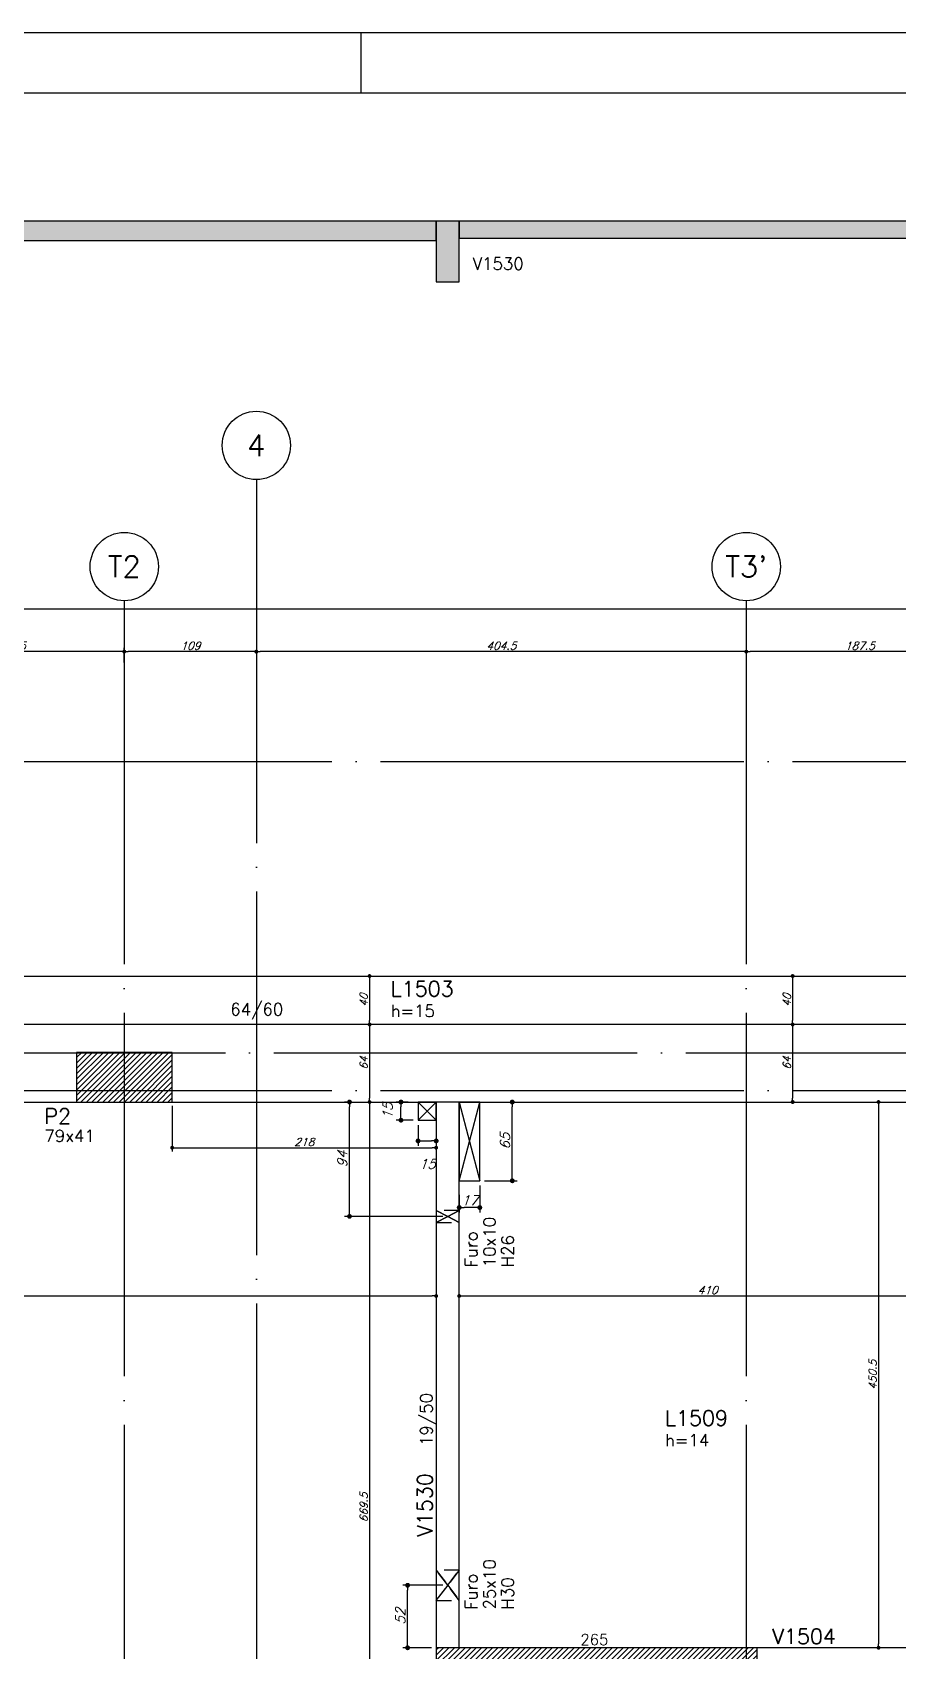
# Model space of a CAD drawing. Header units: millimetres. Extents: x -2368 to 4502, y -1988 to 2217.
# Drawn here: x -394 to 320, y 881 to 2217 of the extents above; entities that cross this region are included whole.
import ezdxf
from ezdxf.enums import TextEntityAlignment as Align

# ---------------------------------------------------------------- set-up
doc = ezdxf.new("R2010")
doc.units = ezdxf.units.MM
doc.header["$LTSCALE"] = 50
doc.linetypes.add('EIXO', pattern=[6.8, 6, -0.4, 0, -0.4])
doc.linetypes.add('HIDDEN', pattern=[0.375, 0.25, -0.125])
for name, color, linetype in [('F-CORTE', 4, 'Continuous'), ('F-COTAS', 106, 'Continuous'), ('F-COTAS-FUROS', 50, 'Continuous'), ('F-COTAS-FUROS VIGA', 50, 'Continuous'), ('F-EIXO', 12, 'EIXO'), ('F-FURO-PAREDE', 2, 'HIDDEN'), ('F-FURO-PAREDE-TEXTOS', 2, 'Continuous'), ('F-LAJES', 3, 'Continuous'), ('F-LAJES-DIM', 2, 'Continuous'), ('F-LAJES-NOME', 4, 'Continuous'), ('F-MARGEM', 1, 'Continuous'), ('F-PILARES-DIM', 172, 'Continuous'), ('F-PILARES-HACH', 174, 'Continuous'), ('F-PILARES-NOME', 170, 'Continuous'), ('F-PILARES-S', 170, 'Continuous'), ('F-SOLIDO-CORTE', 71, 'Continuous'), ('F-TEXTO', 6, 'Continuous'), ('F-TEXTO-YELLOW', 2, 'Continuous'), ('F-VIGAS', 3, 'Continuous'), ('F-VIGAS-DIM', 2, 'Continuous'), ('F-VIGAS-NOME', 4, 'Continuous'), ('F-VÃO', 1, 'Continuous')]:
    doc.layers.add(name, color=color, linetype=linetype)
doc.styles.add('CP-TEXT-INCL', font='romans.shx', dxfattribs={"oblique": 20})
doc.styles.add('MCP', font='romans.shx')
doc.styles.add('ROMANS', font='romans.shx')
doc.dimstyles.new('CP-COTAS-50', dxfattribs={"dimscale": 0.64, "dimtxt": 10, "dimasz": 5, "dimexe": 5, "dimexo": 5, "dimgap": 2.5, "dimtad": 1, "dimdec": 1, "dimdsep": 46, "dimtxsty": 'CP-TEXT-INCL', "dimblk1": 'DOT', "dimblk2": 'DOT', "dimsah": 1, "dimcen": 9, "dimclrd": 256, "dimclre": 256, "dimclrt": 256, "dimadec": 0, "dimazin": 0, "dimtfac": 1, "dimtdec": 1, "dimtmove": 2, "dimatfit": 3, "dimldrblk": 'DOT', "dimfxl": 0, "dimtolj": 1, "dimarcsym": 0})
doc.dimstyles.new('CP-COTAS-50-FUROS', dxfattribs={"dimscale": 0.8, "dimtxt": 10, "dimasz": 5, "dimexe": 5, "dimexo": 5, "dimgap": 2.5, "dimtad": 1, "dimdec": 0, "dimdsep": 46, "dimtxsty": 'CP-TEXT-INCL', "dimblk1": 'DOT', "dimblk2": 'DOT', "dimsah": 1, "dimcen": 9, "dimclrd": 256, "dimclre": 256, "dimclrt": 256, "dimadec": 0, "dimazin": 0, "dimtfac": 1, "dimtdec": 0, "dimtmove": 2, "dimatfit": 3, "dimldrblk": 'DOT', "dimfxl": 0, "dimtolj": 1, "dimarcsym": 0})

# ---------------------------------------------------------------- blocks, each defined once
blk = doc.blocks.new('*U13')
at = {"layer": 'F-EIXO'}
blk.add_line((0, 0), (4857.5, 0), dxfattribs=at)
at = {"layer": 'F-TEXTO', "style": 'ROMANS'}
blk.add_attdef('EIXO', text='', height=17.5, dxfattribs=at).set_placement((-28.2, 0), align=Align.MIDDLE_CENTER)
blk = doc.blocks.new('*U14')
at = {"layer": 'F-EIXO'}
blk.add_line((0, 0), (4945.5, 0), dxfattribs=at)
at = {"layer": 'F-TEXTO', "style": 'ROMANS'}
blk.add_attdef('EIXO', text='', height=17.5, dxfattribs=at).set_placement((-28.2, 0), align=Align.MIDDLE_CENTER)
blk = doc.blocks.new('*U172')
at = {"layer": 'F-EIXO'}
blk.add_line((0, 0), (0, -2778.8), dxfattribs=at)
at = {"layer": 'F-EIXO', "color": 2, "linetype": 'Continuous'}
blk.add_circle((0, 28.2), 28.2, dxfattribs=at)
at = {"layer": 'F-TEXTO', "style": 'ROMANS'}
blk.add_attdef('EIXO', text='', height=17.5, rotation=360, dxfattribs=at).set_placement((0, 28.2), align=Align.MIDDLE_CENTER)
blk = doc.blocks.new('*U173')
at = {"layer": 'F-EIXO'}
blk.add_line((0, 0), (0, -2878.8), dxfattribs=at)
at = {"layer": 'F-EIXO', "color": 2, "linetype": 'Continuous'}
blk.add_circle((0, 28.2), 28.2, dxfattribs=at)
at = {"layer": 'F-TEXTO', "style": 'ROMANS'}
blk.add_attdef('EIXO', text='', height=17.5, rotation=360, dxfattribs=at).set_placement((0, 28.2), align=Align.MIDDLE_CENTER)
blk = doc.blocks.new('_DOT')
at = {"color": 0, "linetype": 'ByBlock'}
blk.add_line((-0.5, 0), (-1, 0), dxfattribs=at)
at = {"color": 0, "linetype": 'ByBlock', "const_width": 0.5}
blk.add_lwpolyline([(-0.25, 0, 1), (0.25, 0, 1)], format="xyb", close=True, dxfattribs=at)
blk = doc.blocks.new('*D112')
at = {"layer": 'DEFPOINTS', "color": 0, "transparency": 16777216}
for p in [(-869.5, 1173.9), (-61, 1173.9), (-61, 1173.9)]:
    blk.add_point(p, dxfattribs=at)
at = {"layer": 'F-COTAS', "lineweight": -2, "transparency": 16777216}
blk.add_line((-866.3, 1173.9), (-64.2, 1173.9), dxfattribs=at)
at = {"layer": 'F-COTAS', "lineweight": -2, "transparency": 16777216, "xscale": 3.2, "yscale": 3.2, "zscale": 3.2, "rotation": 180}
blk.add_blockref('_DOT', (-869.5, 1173.9), dxfattribs=at)
at = {"layer": 'F-COTAS', "lineweight": -2, "transparency": 16777216, "xscale": 3.2, "yscale": 3.2, "zscale": 3.2}
blk.add_blockref('_DOT', (-61, 1173.9), dxfattribs=at)
at = {"layer": 'F-COTAS', "transparency": 16777216, "insert": (-465.2, 1178.7), "char_height": 6.4, "attachment_point": 5, "style": 'CP-TEXT-INCL'}
blk.add_mtext('\\A1;808.5', dxfattribs=at)
blk = doc.blocks.new('*D113')
at = {"layer": 'DEFPOINTS', "color": 0, "transparency": 16777216}
for p in [(-42, 1173.9), (368, 1173.9), (368, 1173.9)]:
    blk.add_point(p, dxfattribs=at)
at = {"layer": 'F-COTAS', "lineweight": -2, "transparency": 16777216}
blk.add_line((-38.8, 1173.9), (364.8, 1173.9), dxfattribs=at)
at = {"layer": 'F-COTAS', "lineweight": -2, "transparency": 16777216, "xscale": 3.2, "yscale": 3.2, "zscale": 3.2, "rotation": 180}
blk.add_blockref('_DOT', (-42, 1173.9), dxfattribs=at)
at = {"layer": 'F-COTAS', "lineweight": -2, "transparency": 16777216, "xscale": 3.2, "yscale": 3.2, "zscale": 3.2}
blk.add_blockref('_DOT', (368, 1173.9), dxfattribs=at)
at = {"layer": 'F-COTAS', "transparency": 16777216, "insert": (163, 1178.7), "char_height": 6.4, "attachment_point": 5, "style": 'CP-TEXT-INCL'}
blk.add_mtext('\\A1;410', dxfattribs=at)
blk = doc.blocks.new('*D34')
at = {"layer": 'DEFPOINTS', "color": 0, "transparency": 16777216}
for p in [(-116, 1438), (-116, 1398), (-116, 1398)]:
    blk.add_point(p, dxfattribs=at)
at = {"layer": 'F-COTAS', "lineweight": -2, "transparency": 16777216}
blk.add_line((-116, 1434.8), (-116, 1401.2), dxfattribs=at)
at = {"layer": 'F-COTAS', "lineweight": -2, "transparency": 16777216, "xscale": 3.2, "yscale": 3.2, "zscale": 3.2}
for p, rotation in [((-116, 1438), 90), ((-116, 1398), 270)]:
    blk.add_blockref('_DOT', p, dxfattribs=dict(at, rotation=rotation))
at = {"layer": 'F-COTAS', "transparency": 16777216, "insert": (-120.8, 1418), "char_height": 6.4, "attachment_point": 5, "rotation": 90, "style": 'CP-TEXT-INCL'}
blk.add_mtext('\\A1;40', dxfattribs=at)
blk = doc.blocks.new('*D35')
at = {"layer": 'DEFPOINTS', "color": 0, "transparency": 16777216}
for p in [(-116, 1398), (-116, 1334), (-116, 1334)]:
    blk.add_point(p, dxfattribs=at)
at = {"layer": 'F-COTAS', "lineweight": -2, "transparency": 16777216}
blk.add_line((-116, 1394.8), (-116, 1337.2), dxfattribs=at)
at = {"layer": 'F-COTAS', "lineweight": -2, "transparency": 16777216, "xscale": 3.2, "yscale": 3.2, "zscale": 3.2}
for p, rotation in [((-116, 1398), 90), ((-116, 1334), 270)]:
    blk.add_blockref('_DOT', p, dxfattribs=dict(at, rotation=rotation))
at = {"layer": 'F-COTAS', "transparency": 16777216, "insert": (-120.8, 1366), "char_height": 6.4, "attachment_point": 5, "rotation": 90, "style": 'CP-TEXT-INCL'}
blk.add_mtext('\\A1;64', dxfattribs=at)
blk = doc.blocks.new('*D36')
at = {"layer": 'DEFPOINTS', "color": 0, "transparency": 16777216}
for p in [(-116, 1334), (-116, 664.5), (-116, 664.5)]:
    blk.add_point(p, dxfattribs=at)
at = {"layer": 'F-COTAS', "lineweight": -2, "transparency": 16777216}
blk.add_line((-116, 1330.8), (-116, 667.7), dxfattribs=at)
at = {"layer": 'F-COTAS', "lineweight": -2, "transparency": 16777216, "xscale": 3.2, "yscale": 3.2, "zscale": 3.2}
for p, rotation in [((-116, 1334), 90), ((-116, 664.5), 270)]:
    blk.add_blockref('_DOT', p, dxfattribs=dict(at, rotation=rotation))
at = {"layer": 'F-COTAS', "transparency": 16777216, "insert": (-120.8, 999.2), "char_height": 6.4, "attachment_point": 5, "rotation": 90, "style": 'CP-TEXT-INCL'}
blk.add_mtext('\\A1;669.5', dxfattribs=at)
blk = doc.blocks.new('*D41')
at = {"layer": 'DEFPOINTS', "color": 0, "transparency": 16777216}
for p in [(233.3, 1438), (233.3, 1398), (233.3, 1398)]:
    blk.add_point(p, dxfattribs=at)
at = {"layer": 'F-COTAS', "lineweight": -2, "transparency": 16777216}
blk.add_line((233.3, 1434.8), (233.3, 1401.2), dxfattribs=at)
at = {"layer": 'F-COTAS', "lineweight": -2, "transparency": 16777216, "xscale": 3.2, "yscale": 3.2, "zscale": 3.2}
for p, rotation in [((233.3, 1438), 90), ((233.3, 1398), 270)]:
    blk.add_blockref('_DOT', p, dxfattribs=dict(at, rotation=rotation))
at = {"layer": 'F-COTAS', "transparency": 16777216, "insert": (228.5, 1418), "char_height": 6.4, "attachment_point": 5, "rotation": 90, "style": 'CP-TEXT-INCL'}
blk.add_mtext('\\A1;40', dxfattribs=at)
blk = doc.blocks.new('*D42')
at = {"layer": 'DEFPOINTS', "color": 0, "transparency": 16777216}
for p in [(233.3, 1398), (233.3, 1334), (233.3, 1334)]:
    blk.add_point(p, dxfattribs=at)
at = {"layer": 'F-COTAS', "lineweight": -2, "transparency": 16777216}
blk.add_line((233.3, 1394.8), (233.3, 1337.2), dxfattribs=at)
at = {"layer": 'F-COTAS', "lineweight": -2, "transparency": 16777216, "xscale": 3.2, "yscale": 3.2, "zscale": 3.2}
for p, rotation in [((233.3, 1398), 90), ((233.3, 1334), 270)]:
    blk.add_blockref('_DOT', p, dxfattribs=dict(at, rotation=rotation))
at = {"layer": 'F-COTAS', "transparency": 16777216, "insert": (228.5, 1366), "char_height": 6.4, "attachment_point": 5, "rotation": 90, "style": 'CP-TEXT-INCL'}
blk.add_mtext('\\A1;64', dxfattribs=at)
blk = doc.blocks.new('*D43')
at = {"layer": 'DEFPOINTS', "color": 0, "transparency": 16777216}
for p in [(304.2, 1334), (304.2, 883.5), (304.2, 883.5)]:
    blk.add_point(p, dxfattribs=at)
at = {"layer": 'F-COTAS', "lineweight": -2, "transparency": 16777216}
blk.add_line((304.2, 1330.8), (304.2, 886.7), dxfattribs=at)
at = {"layer": 'F-COTAS', "lineweight": -2, "transparency": 16777216, "xscale": 3.2, "yscale": 3.2, "zscale": 3.2}
for p, rotation in [((304.2, 1334), 90), ((304.2, 883.5), 270)]:
    blk.add_blockref('_DOT', p, dxfattribs=dict(at, rotation=rotation))
at = {"layer": 'F-COTAS', "transparency": 16777216, "insert": (299.4, 1108.7), "char_height": 6.4, "attachment_point": 5, "rotation": 90, "style": 'CP-TEXT-INCL'}
blk.add_mtext('\\A1;450.5', dxfattribs=at)
blk = doc.blocks.new('*D140')
at = {"layer": 'DEFPOINTS', "color": 0, "transparency": 16777216}
for p in [(-279, 1334), (-61, 1323.4), (-61, 1296.3)]:
    blk.add_point(p, dxfattribs=at)
at = {"layer": 'F-COTAS', "lineweight": -2, "transparency": 16777216}
for p, q in [((-279, 1330.8), (-279, 1293.1)), ((-61, 1320.2), (-61, 1293.1)), ((-275.8, 1296.3), (-64.2, 1296.3))]:
    blk.add_line(p, q, dxfattribs=at)
at = {"layer": 'F-COTAS', "lineweight": -2, "transparency": 16777216, "xscale": 3.2, "yscale": 3.2, "zscale": 3.2, "rotation": 180}
blk.add_blockref('_DOT', (-279, 1296.3), dxfattribs=at)
at = {"layer": 'F-COTAS', "lineweight": -2, "transparency": 16777216, "xscale": 3.2, "yscale": 3.2, "zscale": 3.2}
blk.add_blockref('_DOT', (-61, 1296.3), dxfattribs=at)
at = {"layer": 'F-COTAS', "transparency": 16777216, "insert": (-170, 1301.1), "char_height": 6.4, "attachment_point": 5, "style": 'CP-TEXT-INCL'}
blk.add_mtext('\\A1;218', dxfattribs=at)
blk = doc.blocks.new('*D170')
at = {"layer": 'DEFPOINTS', "color": 0, "transparency": 16777216}
for p in [(2835, 1741.136394), (2835, 1624.5), (-1200, 1438)]:
    blk.add_point(p, dxfattribs=at)
at = {"layer": 'F-COTAS', "lineweight": -2, "transparency": 16777216}
for p, q in [((-1200, 1441.2), (-1200, 1744.336394)), ((-1196.8, 1741.136394), (2831.8, 1741.136394)), ((2835, 1627.7), (2835, 1744.336394))]:
    blk.add_line(p, q, dxfattribs=at)
at = {"layer": 'F-COTAS', "lineweight": -2, "transparency": 16777216, "xscale": 3.2, "yscale": 3.2, "zscale": 3.2, "rotation": 180}
blk.add_blockref('_DOT', (-1200, 1741.136394), dxfattribs=at)
at = {"layer": 'F-COTAS', "lineweight": -2, "transparency": 16777216, "xscale": 3.2, "yscale": 3.2, "zscale": 3.2}
blk.add_blockref('_DOT', (2835, 1741.136394), dxfattribs=at)
at = {"layer": 'F-COTAS', "transparency": 16777216, "insert": (817.5, 1745.936394), "char_height": 6.4, "attachment_point": 5, "style": 'CP-TEXT-INCL'}
blk.add_mtext('\\A1;4035', dxfattribs=at)
blk = doc.blocks.new('*D187')
at = {"layer": 'DEFPOINTS', "color": 0, "transparency": 16777216}
for p in [(195, 1705.8), (195, 1705.8), (382.5, 1705.8)]:
    blk.add_point(p, dxfattribs=at)
at = {"layer": 'F-COTAS', "lineweight": -2, "transparency": 16777216}
blk.add_line((379.3, 1705.8), (198.2, 1705.8), dxfattribs=at)
at = {"layer": 'F-COTAS', "lineweight": -2, "transparency": 16777216, "xscale": 3.2, "yscale": 3.2, "zscale": 3.2, "rotation": 180}
blk.add_blockref('_DOT', (195, 1705.8), dxfattribs=at)
at = {"layer": 'F-COTAS', "lineweight": -2, "transparency": 16777216, "xscale": 3.2, "yscale": 3.2, "zscale": 3.2}
blk.add_blockref('_DOT', (382.5, 1705.8), dxfattribs=at)
at = {"layer": 'F-COTAS', "transparency": 16777216, "insert": (288.7, 1710.6), "char_height": 6.4, "attachment_point": 5, "style": 'CP-TEXT-INCL'}
blk.add_mtext('\\A1;187.5', dxfattribs=at)
blk = doc.blocks.new('*D188')
at = {"layer": 'DEFPOINTS', "color": 0, "transparency": 16777216}
for p in [(-209.5, 1705.8), (-209.5, 1705.8), (195, 1705.8)]:
    blk.add_point(p, dxfattribs=at)
at = {"layer": 'F-COTAS', "lineweight": -2, "transparency": 16777216}
blk.add_line((191.8, 1705.8), (-206.3, 1705.8), dxfattribs=at)
at = {"layer": 'F-COTAS', "lineweight": -2, "transparency": 16777216, "xscale": 3.2, "yscale": 3.2, "zscale": 3.2, "rotation": 180}
blk.add_blockref('_DOT', (-209.5, 1705.8), dxfattribs=at)
at = {"layer": 'F-COTAS', "lineweight": -2, "transparency": 16777216, "xscale": 3.2, "yscale": 3.2, "zscale": 3.2}
blk.add_blockref('_DOT', (195, 1705.8), dxfattribs=at)
at = {"layer": 'F-COTAS', "transparency": 16777216, "insert": (-7.3, 1710.6), "char_height": 6.4, "attachment_point": 5, "style": 'CP-TEXT-INCL'}
blk.add_mtext('\\A1;404.5', dxfattribs=at)
blk = doc.blocks.new('*D189')
at = {"layer": 'DEFPOINTS', "color": 0, "transparency": 16777216}
for p in [(-318.5, 1705.8), (-209.5, 1705.8), (-318.5, 1693.6)]:
    blk.add_point(p, dxfattribs=at)
at = {"layer": 'F-COTAS', "lineweight": -2, "transparency": 16777216}
for p, q in [((-318.5, 1696.8), (-318.5, 1709)), ((-212.7, 1705.8), (-315.3, 1705.8))]:
    blk.add_line(p, q, dxfattribs=at)
at = {"layer": 'F-COTAS', "lineweight": -2, "transparency": 16777216, "xscale": 3.2, "yscale": 3.2, "zscale": 3.2, "rotation": 180}
blk.add_blockref('_DOT', (-318.5, 1705.8), dxfattribs=at)
at = {"layer": 'F-COTAS', "lineweight": -2, "transparency": 16777216, "xscale": 3.2, "yscale": 3.2, "zscale": 3.2}
blk.add_blockref('_DOT', (-209.5, 1705.8), dxfattribs=at)
at = {"layer": 'F-COTAS', "transparency": 16777216, "insert": (-264, 1710.6), "char_height": 6.4, "attachment_point": 5, "style": 'CP-TEXT-INCL'}
blk.add_mtext('\\A1;109', dxfattribs=at)
blk = doc.blocks.new('*D190')
at = {"layer": 'DEFPOINTS', "color": 0, "transparency": 16777216}
for p in [(-506, 1705.8), (-506, 1705.8), (-318.5, 1693.6)]:
    blk.add_point(p, dxfattribs=at)
at = {"layer": 'F-COTAS', "lineweight": -2, "transparency": 16777216}
for p, q in [((-321.7, 1705.8), (-502.8, 1705.8)), ((-318.5, 1696.8), (-318.5, 1709))]:
    blk.add_line(p, q, dxfattribs=at)
at = {"layer": 'F-COTAS', "lineweight": -2, "transparency": 16777216, "xscale": 3.2, "yscale": 3.2, "zscale": 3.2, "rotation": 180}
blk.add_blockref('_DOT', (-506, 1705.8), dxfattribs=at)
at = {"layer": 'F-COTAS', "lineweight": -2, "transparency": 16777216, "xscale": 3.2, "yscale": 3.2, "zscale": 3.2}
blk.add_blockref('_DOT', (-318.5, 1705.8), dxfattribs=at)
at = {"layer": 'F-COTAS', "transparency": 16777216, "insert": (-412.3, 1710.6), "char_height": 6.4, "attachment_point": 5, "style": 'CP-TEXT-INCL'}
blk.add_mtext('\\A1;187.5', dxfattribs=at)
blk = doc.blocks.new('*U329')
at = {"layer": 'F-VÃO'}
for p, q in [((0, 0), (17, 65)), ((0, 65), (17, 0))]:
    blk.add_line(p, q, dxfattribs=at)
at = {"layer": 'F-VÃO', "color": 3}
blk.add_lwpolyline([(0, 0), (17, 0), (17, 65), (0, 65)], close=True, dxfattribs=at)
blk = doc.blocks.new('*U350')
at = {"layer": 'F-VÃO'}
for p, q in [((0, 0), (15, 15)), ((0, 15), (15, 0))]:
    blk.add_line(p, q, dxfattribs=at)
at = {"layer": 'F-VÃO', "color": 3}
blk.add_lwpolyline([(0, 0), (15, 0), (15, 15), (0, 15)], close=True, dxfattribs=at)
blk = doc.blocks.new('*D440')
at = {"layer": 'DEFPOINTS', "color": 0, "transparency": 16777216}
for p in [(-15, 1334), (1.8, 1334), (-25, 1269)]:
    blk.add_point(p, dxfattribs=at)
at = {"layer": 'F-COTAS-FUROS', "lineweight": -2, "transparency": 16777216}
for p, q in [((-11, 1334), (5.8, 1334)), ((1.8, 1273), (1.8, 1330)), ((-21, 1269), (5.8, 1269))]:
    blk.add_line(p, q, dxfattribs=at)
at = {"layer": 'F-COTAS-FUROS', "lineweight": -2, "transparency": 16777216, "xscale": 4, "yscale": 4, "zscale": 4}
for p, rotation in [((1.8, 1334), 90), ((1.8, 1269), 270)]:
    blk.add_blockref('_DOT', p, dxfattribs=dict(at, rotation=rotation))
at = {"layer": 'F-COTAS-FUROS', "transparency": 16777216, "insert": (-4.2, 1301.5), "char_height": 8, "attachment_point": 5, "rotation": 90, "style": 'CP-TEXT-INCL'}
blk.add_mtext('\\A1;65', dxfattribs=at)
blk = doc.blocks.new('*D441')
at = {"layer": 'DEFPOINTS', "color": 0, "transparency": 16777216}
for p in [(-42, 1261.4), (-25, 1269), (-42, 1246.9)]:
    blk.add_point(p, dxfattribs=at)
at = {"layer": 'F-COTAS-FUROS', "lineweight": -2, "transparency": 16777216}
for p, q in [((-42, 1257.4), (-42, 1242.9)), ((-25, 1265), (-25, 1242.9)), ((-29, 1246.9), (-38, 1246.9))]:
    blk.add_line(p, q, dxfattribs=at)
at = {"layer": 'F-COTAS-FUROS', "lineweight": -2, "transparency": 16777216, "xscale": 4, "yscale": 4, "zscale": 4, "rotation": 180}
blk.add_blockref('_DOT', (-42, 1246.9), dxfattribs=at)
at = {"layer": 'F-COTAS-FUROS', "lineweight": -2, "transparency": 16777216, "xscale": 4, "yscale": 4, "zscale": 4}
blk.add_blockref('_DOT', (-25, 1246.9), dxfattribs=at)
at = {"layer": 'F-COTAS-FUROS', "transparency": 16777216, "insert": (-33.5, 1252.9), "char_height": 8, "attachment_point": 5, "style": 'CP-TEXT-INCL'}
blk.add_mtext('\\A1;17', dxfattribs=at)
blk = doc.blocks.new('*D442')
at = {"layer": 'DEFPOINTS', "color": 0, "transparency": 16777216}
for p in [(-76, 1319), (-61, 1319), (-61, 1301.9)]:
    blk.add_point(p, dxfattribs=at)
at = {"layer": 'F-COTAS-FUROS', "lineweight": -2, "transparency": 16777216}
for p, q in [((-76, 1315), (-76, 1297.9)), ((-61, 1315), (-61, 1297.9)), ((-72, 1301.9), (-65, 1301.9))]:
    blk.add_line(p, q, dxfattribs=at)
at = {"layer": 'F-COTAS-FUROS', "lineweight": -2, "transparency": 16777216, "xscale": 4, "yscale": 4, "zscale": 4, "rotation": 180}
blk.add_blockref('_DOT', (-76, 1301.9), dxfattribs=at)
at = {"layer": 'F-COTAS-FUROS', "lineweight": -2, "transparency": 16777216, "xscale": 4, "yscale": 4, "zscale": 4}
blk.add_blockref('_DOT', (-61, 1301.9), dxfattribs=at)
at = {"layer": 'F-COTAS-FUROS', "transparency": 16777216, "insert": (-68.5, 1282.9), "char_height": 8, "attachment_point": 5, "style": 'CP-TEXT-INCL'}
blk.add_mtext('\\A1;15', dxfattribs=at)
blk = doc.blocks.new('*D443')
at = {"layer": 'DEFPOINTS', "color": 0, "transparency": 16777216}
for p in [(-90.1, 1334), (-80.2, 1334), (-76, 1319)]:
    blk.add_point(p, dxfattribs=at)
at = {"layer": 'F-COTAS-FUROS', "lineweight": -2, "transparency": 16777216}
for p, q in [((-84.2, 1334), (-94.1, 1334)), ((-90.1, 1323), (-90.1, 1330)), ((-80, 1319), (-94.1, 1319))]:
    blk.add_line(p, q, dxfattribs=at)
at = {"layer": 'F-COTAS-FUROS', "lineweight": -2, "transparency": 16777216, "xscale": 4, "yscale": 4, "zscale": 4}
for p, rotation in [((-90.1, 1334), 90), ((-90.1, 1319), 270)]:
    blk.add_blockref('_DOT', p, dxfattribs=dict(at, rotation=rotation))
at = {"layer": 'F-COTAS-FUROS', "transparency": 16777216, "insert": (-101.1, 1326.5), "char_height": 8, "attachment_point": 5, "rotation": 90, "style": 'CP-TEXT-INCL'}
blk.add_mtext('\\A1;15', dxfattribs=at)
blk = doc.blocks.new('*D492')
at = {"layer": 'DEFPOINTS', "color": 0, "linetype": 'Continuous', "transparency": 16777216}
for p in [(-84.6, 935.1), (-51.5, 935.1), (-61, 883.5)]:
    blk.add_point(p, dxfattribs=at)
at = {"layer": 'F-COTAS-FUROS VIGA', "linetype": 'Continuous', "lineweight": -2, "transparency": 16777216}
for p, q in [((-55.5, 935.1), (-88.6, 935.1)), ((-84.6, 887.5), (-84.6, 931.1)), ((-65, 883.5), (-88.6, 883.5))]:
    blk.add_line(p, q, dxfattribs=at)
at = {"layer": 'F-COTAS-FUROS VIGA', "linetype": 'Continuous', "lineweight": -2, "transparency": 16777216, "xscale": 4, "yscale": 4, "zscale": 4}
for p, rotation in [((-84.6, 935.1), 90), ((-84.6, 883.5), 270)]:
    blk.add_blockref('_DOT', p, dxfattribs=dict(at, rotation=rotation))
at = {"layer": 'F-COTAS-FUROS VIGA', "linetype": 'Continuous', "transparency": 16777216, "insert": (-90.6, 909.3), "char_height": 8, "attachment_point": 5, "rotation": 90, "style": 'CP-TEXT-INCL'}
blk.add_mtext('\\A1;52', dxfattribs=at)
blk = doc.blocks.new('*D493')
at = {"layer": 'DEFPOINTS', "color": 0, "linetype": 'Continuous', "transparency": 16777216}
for p in [(-132.6, 1334), (-126.8, 1334), (-51.5, 1239.6)]:
    blk.add_point(p, dxfattribs=at)
at = {"layer": 'F-COTAS-FUROS VIGA', "linetype": 'Continuous', "lineweight": -2, "transparency": 16777216}
for p, q in [((-130.8, 1334), (-136.6, 1334)), ((-132.6, 1243.6), (-132.6, 1330)), ((-55.5, 1239.6), (-136.6, 1239.6))]:
    blk.add_line(p, q, dxfattribs=at)
at = {"layer": 'F-COTAS-FUROS VIGA', "linetype": 'Continuous', "lineweight": -2, "transparency": 16777216, "xscale": 4, "yscale": 4, "zscale": 4}
for p, rotation in [((-132.6, 1334), 90), ((-132.6, 1239.6), 270)]:
    blk.add_blockref('_DOT', p, dxfattribs=dict(at, rotation=rotation))
at = {"layer": 'F-COTAS-FUROS VIGA', "linetype": 'Continuous', "transparency": 16777216, "insert": (-138.6, 1286.8), "char_height": 8, "attachment_point": 5, "rotation": 90, "style": 'CP-TEXT-INCL'}
blk.add_mtext('\\A1;94', dxfattribs=at)
blk = doc.blocks.new('A0-1L')
at = {"layer": 'F-MARGEM', "color": 2}
for p, q in [((0, 84.1), (137.4, 84.1)), ((44.9, 84.1), (44.9, 83.1)), ((44.9, 84.1), (44.9, 83.1))]:
    blk.add_line(p, q, dxfattribs=at)
blk.add_lwpolyline([(0, 84.1), (137.4, 84.1), (137.4, 0), (0, 0)], close=True, dxfattribs=at)
at = {"layer": 'F-MARGEM', "color": 7}
blk.add_lwpolyline([(2.5, 83.1), (136.4, 83.1), (136.4, 1), (2.5, 1)], close=True, dxfattribs=at)

msp = doc.modelspace()

# ---------------------------------------------------------------- hatches: boundary and pattern name
at = {"layer": 'F-PILARES-HACH', "linetype": 'Continuous'}
h = msp.add_hatch(dxfattribs=at)
h.set_pattern_fill('ANSI31', color=256, style=0)
h.paths.add_polyline_path([(-358, 1334), (-279, 1334), (-279, 1375), (-358, 1375)], flags=16)
h = msp.add_hatch(dxfattribs=at)
h.set_pattern_fill('ANSI31', color=256, style=0)
h.paths.add_polyline_path([(204, 645.5), (204, 883.5), (-61, 883.5), (-61, 864.5), (185, 864.5), (185, 664.5), (-34, 664.5), (-34, 645.5)], flags=16)
at = {"layer": 'F-SOLIDO-CORTE', "linetype": 'Continuous'}
for points in [[(-367.35, 2061.09), (-498.56, 2061.09), (-546.11, 2061.09), (-853.97, 2061.09), (-857.69, 2061.09), (-869.5, 2061.09), (-869.5, 2059.57), (-869.5, 2054.72), (-869.5, 2045.09), (-865.78, 2045.09), (-853.97, 2045.09), (-546.11, 2045.09), (-498.56, 2045.09), (-367.35, 2045.09), (-270.3, 2045.09), (-61, 2045.09), (-61, 2048.09), (-61, 2054.56), (-61, 2061.09), (-134.31, 2061.09)], [(-61, 2051.72), (-61, 2031.51), (-61, 2011.09), (-53.24, 2011.09), (-49.68, 2011.09), (-42, 2011.09), (-42, 2020.46), (-42, 2040.67), (-42, 2061.09), (-45.56, 2061.09), (-53.24, 2061.09), (-61, 2061.09)], [(270.97, 2061.09), (260.76, 2061.09), (103.55, 2061.09), (57.44, 2061.09), (-42, 2061.09), (-42, 2058.47), (-42, 2052.81), (-42, 2047.09), (4.11, 2047.09), (103.55, 2047.09), (260.76, 2047.09), (270.97, 2047.09), (301.71, 2047.09), (368, 2047.09), (368, 2049.71), (368, 2055.37), (368, 2061.09), (337.26, 2061.09)]]:
    msp.add_hatch(color=256, dxfattribs=at).paths.add_polyline_path(points, flags=16)

# ---------------------------------------------------------------- linework, layer by layer
at = {"layer": 'F-CORTE', "linetype": 'Continuous'}
for p, q in [((-367.35, 2061.09), (-869.5, 2061.09)), ((-61, 2061.09), (-367.35, 2061.09)), ((-53.24, 2061.09), (-61, 2061.09)), ((-45.56, 2061.09), (-53.24, 2061.09)), ((-42, 2061.09), (-45.56, 2061.09)), ((270.97, 2061.09), (-42, 2061.09)), ((368, 2061.09), (270.97, 2061.09)), ((-498.56, 2045.09), (-367.35, 2045.09)), ((-367.35, 2045.09), (-270.3, 2045.09)), ((-270.3, 2045.09), (-61, 2045.09)), ((-61, 2045.09), (-61, 2011.09)), ((-42, 2040.67), (-42, 2047.09)), ((-42, 2047.09), (4.11, 2047.09)), ((4.11, 2047.09), (103.55, 2047.09)), ((103.55, 2047.09), (260.76, 2047.09)), ((260.76, 2047.09), (270.97, 2047.09)), ((270.97, 2047.09), (301.71, 2047.09)), ((301.71, 2047.09), (368, 2047.09)), ((-42, 2020.46), (-42, 2040.67)), ((-42, 2011.09), (-42, 2020.46)), ((-61, 2011.09), (-53.24, 2011.09)), ((-53.24, 2011.09), (-49.68, 2011.09)), ((-49.68, 2011.09), (-42, 2011.09))]:
    msp.add_line(p, q, dxfattribs=at)
at = {"layer": 'F-FURO-PAREDE'}
for points in [[(-51.5, 1239.57), (-42, 1234.57), (-42, 1244.57), (-51.5, 1239.57), (-42, 1244.57), (-61, 1244.57), (-51.5, 1239.57), (-61, 1244.57), (-61, 1234.57), (-51.5, 1239.57), (-61, 1234.57), (-42, 1234.57), (-51.5, 1239.57)], [(-51.5, 935.1), (-42, 922.6), (-42, 947.6), (-51.5, 935.1), (-42, 947.6), (-61, 947.6), (-51.5, 935.1), (-61, 947.6), (-61, 922.6), (-51.5, 935.1), (-61, 922.6), (-42, 922.6), (-51.5, 935.1)]]:
    msp.add_lwpolyline(points, dxfattribs=at)
at = {"layer": 'F-LAJES', "linetype": 'Continuous'}
msp.add_line((-1200, 1438), (1066, 1438), dxfattribs=at)
at = {"layer": 'F-PILARES-S', "linetype": 'Continuous'}
for points in [[(-358, 1334), (-279, 1334), (-279, 1375), (-358, 1375), (-358, 1334)], [(204, 645.5), (204, 883.5), (-61, 883.5), (-61, 864.5), (185, 864.5), (185, 664.5), (-34, 664.5), (-34, 645.5), (204, 645.5)]]:
    msp.add_lwpolyline(points, dxfattribs=at)
at = {"layer": 'F-SOLIDO-CORTE', "linetype": 'Continuous'}
for p, q in [((-367.35, 2061.09), (-498.56, 2061.09)), ((-134.31, 2061.09), (-367.35, 2061.09)), ((-61, 2061.09), (-134.31, 2061.09)), ((-61, 2054.56), (-61, 2061.09)), ((-53.24, 2061.09), (-61, 2061.09)), ((-61, 2061.09), (-61, 2051.72)), ((-45.56, 2061.09), (-53.24, 2061.09)), ((-42, 2061.09), (-45.56, 2061.09)), ((57.44, 2061.09), (-42, 2061.09)), ((-42, 2061.09), (-42, 2058.47)), ((-42, 2040.67), (-42, 2061.09)), ((-42, 2058.47), (-42, 2052.81)), ((103.55, 2061.09), (57.44, 2061.09)), ((260.76, 2061.09), (103.55, 2061.09)), ((270.97, 2061.09), (260.76, 2061.09)), ((337.26, 2061.09), (270.97, 2061.09)), ((-498.56, 2045.09), (-367.35, 2045.09)), ((-367.35, 2045.09), (-270.3, 2045.09)), ((-270.3, 2045.09), (-61, 2045.09)), ((-61, 2048.09), (-61, 2054.56)), ((-61, 2051.72), (-61, 2031.51)), ((-61, 2045.09), (-61, 2048.09)), ((-42, 2052.81), (-42, 2047.09)), ((-42, 2047.09), (4.11, 2047.09)), ((4.11, 2047.09), (103.55, 2047.09)), ((103.55, 2047.09), (260.76, 2047.09)), ((260.76, 2047.09), (270.97, 2047.09)), ((270.97, 2047.09), (301.71, 2047.09)), ((301.71, 2047.09), (368, 2047.09)), ((-61, 2031.51), (-61, 2011.09)), ((-42, 2020.46), (-42, 2040.67)), ((-42, 2011.09), (-42, 2020.46)), ((-61, 2011.09), (-53.24, 2011.09)), ((-53.24, 2011.09), (-49.68, 2011.09)), ((-49.68, 2011.09), (-42, 2011.09))]:
    msp.add_line(p, q, dxfattribs=at)
at = {"layer": 'F-VIGAS'}
for points in [[(-318.5, 1398), (-881.5, 1398)], [(-51.5, 1398), (-318.5, 1398)], [(382.5, 1398), (-51.5, 1398)], [(-869.5, 1334), (-358, 1334)], [(-279, 1334), (-61, 1334)], [(-61, 1334), (-61, 883.5)], [(-42, 1334), (-61, 1334)], [(-42, 883.5), (-42, 1334)], [(-42, 1334), (343, 1334)], [(368, 883.5), (204, 883.5)]]:
    msp.add_lwpolyline(points, dxfattribs=at)

# ---------------------------------------------------------------- block references
at = {"layer": 'F-EIXO', "linetype": 'Continuous'}
for name, p, values in [('*U173', (-209.5, 1847.82), {'EIXO': '4'}), ('*U172', (-318.5, 1747.82), {'EIXO': 'T2'}), ('*U172', (195, 1747.82), {'EIXO': "T3'"})]:
    msp.add_blockref(name, p, dxfattribs=at).add_auto_attribs(values)
for name, p in [('*U13', (-1807.52, 1615)), ('*U14', (-1895.47, 1374.5)), ('*U13', (-1807.52, 1343.5))]:
    msp.add_blockref(name, p, dxfattribs=at)
at = {"layer": 'F-MARGEM', "xscale": 50, "yscale": 50, "zscale": 50}
msp.add_blockref('A0-1L', (-2368.28, -1987.99), dxfattribs=at)
at = {"layer": 'F-VÃO'}
for name, p in [('*U350', (-76, 1319)), ('*U329', (-42, 1269))]:
    msp.add_blockref(name, p, dxfattribs=at)

# ---------------------------------------------------------------- texts
at = {"layer": 'F-FURO-PAREDE-TEXTOS', "linetype": 'Continuous', "style": 'MCP'}
for s, p in [('10x10', (-12, 1197.61)), ('Furo', (-27, 1197.61)), ('H26', (3, 1197.61)), ('25x10', (-12, 915.1)), ('Furo', (-27, 915.1)), ('H30', (3, 915.1))]:
    msp.add_text(s, height=10, rotation=90, dxfattribs=at).set_placement(p)
at = {"layer": 'F-LAJES-DIM', "linetype": 'Continuous', "style": 'MCP'}
for s, p in [('h=15', (-98.55, 1404.23)), ('h=14', (127.94, 1049.83))]:
    msp.add_text(s, height=10, dxfattribs=at).set_placement(p)
at = {"layer": 'F-LAJES-NOME', "linetype": 'Continuous', "style": 'MCP'}
for s, p in [('L1503', (-98.55, 1421.23)), ('L1509', (127.94, 1066.83))]:
    msp.add_text(s, height=12.5, dxfattribs=at).set_placement(p)
at = {"layer": 'F-PILARES-DIM', "linetype": 'Continuous', "style": 'MCP'}
for s, height, p in [('79x41', 10, (-384.49, 1301.09)), ('265', 9, (58, 885.75))]:
    msp.add_text(s, height=height, dxfattribs=at).set_placement(p)
at = {"layer": 'F-PILARES-NOME', "linetype": 'Continuous', "style": 'MCP'}
msp.add_text('P2', height=12.5, dxfattribs=at).set_placement((-384.49, 1316.09))
at = {"layer": 'F-TEXTO-YELLOW', "linetype": 'Continuous', "style": 'MCP'}
msp.add_text('V1530', height=10, dxfattribs=at).set_placement((-30.78, 2021.09))
at = {"layer": 'F-VIGAS-DIM', "linetype": 'Continuous', "style": 'MCP'}
msp.add_text('64/60', height=10, dxfattribs=at).set_placement((-231, 1405.52))
msp.add_text('19/50', height=10, rotation=90, dxfattribs=at).set_placement((-64.12, 1050.08))
at = {"layer": 'F-VIGAS-NOME', "linetype": 'Continuous', "style": 'MCP'}
msp.add_text('V1530', height=12.5, rotation=90, dxfattribs=at).set_placement((-64.12, 975.08))
msp.add_text('V1504', height=12.5, dxfattribs=at).set_placement((216.5, 886.62))

# ---------------------------------------------------------------- dimensions: what is measured, and where the dimension line sits
at = {"layer": 'F-COTAS'}
for base, p1, p2, picture, middle in [((2835, 1741.14), (-1200, 1438), (2835, 1624.5), '*D170', (817.5, 1745.94)), ((-506, 1705.84), (-318.5, 1693.56), (-506, 1705.84), '*D190', (-412.25, 1710.64)), ((-318.5, 1705.84), (-209.5, 1705.84), (-318.5, 1693.56), '*D189', (-264, 1710.64)), ((-209.5, 1705.84), (195, 1705.84), (-209.5, 1705.84), '*D188', (-7.25, 1710.64)), ((195, 1705.84), (382.5, 1705.84), (195, 1705.84), '*D187', (288.75, 1710.64)), ((-61, 1296.34), (-279, 1334), (-61, 1323.38), '*D140', (-170, 1301.14))]:
    dim = msp.add_linear_dim(base=base, p1=p1, p2=p2, dimstyle='CP-COTAS-50', dxfattribs=at)
    dim.commit()
    dim.dimension.update_dxf_attribs({"geometry": picture, "text_midpoint": middle})
for p1, p2, picture, middle in [((-115.99, 1438), (-115.99, 1398), '*D34', (-120.79, 1418)), ((233.3, 1438), (233.3, 1398), '*D41', (228.5, 1418))]:
    dim = msp.add_aligned_dim(p1=p1, p2=p2, distance=0, dimstyle='CP-COTAS-50', dxfattribs=at)
    dim.commit()
    dim.dimension.update_dxf_attribs({"geometry": picture, "text_midpoint": middle})
for base, p1, p2, angle, picture, middle in [((-115.99, 1334), (-115.99, 1398), (-115.99, 1334), 90, '*D35', (-120.79, 1366)), ((233.3, 1334), (233.3, 1398), (233.3, 1334), 90, '*D42', (228.5, 1366)), ((-115.99, 664.5), (-115.99, 1334), (-115.99, 664.5), 90, '*D36', (-120.79, 999.25)), ((304.2, 883.5), (304.2, 1334), (304.2, 883.5), 90, '*D43', (299.4, 1108.75)), ((-61, 1173.87), (-869.5, 1173.87), (-61, 1173.87), 180, '*D112', (-465.25, 1178.67)), ((368, 1173.87), (-42, 1173.87), (368, 1173.87), 180, '*D113', (163, 1178.67))]:
    dim = msp.add_linear_dim(base=base, p1=p1, p2=p2, angle=angle, dimstyle='CP-COTAS-50', dxfattribs=at)
    dim.commit()
    dim.dimension.update_dxf_attribs({"geometry": picture, "text_midpoint": middle})
at = {"layer": 'F-COTAS-FUROS'}
for base, p1, p2, picture, middle in [((-90.09, 1334), (-76, 1319), (-80.23, 1334), '*D443', (-101.09, 1326.5)), ((1.82, 1334), (-25, 1269), (-15.01, 1334), '*D440', (-4.18, 1301.5))]:
    dim = msp.add_linear_dim(base=base, p1=p1, p2=p2, angle=90, dimstyle='CP-COTAS-50-FUROS', dxfattribs=at)
    dim.commit()
    dim.dimension.update_dxf_attribs({"geometry": picture, "text_midpoint": middle})
for base, p1, p2, picture, middle in [((-61, 1301.91), (-76, 1319), (-61, 1319), '*D442', (-68.5, 1282.91)), ((-42, 1246.91), (-25, 1269), (-42, 1261.39), '*D441', (-33.5, 1252.91))]:
    dim = msp.add_linear_dim(base=base, p1=p1, p2=p2, dimstyle='CP-COTAS-50-FUROS', dxfattribs=at)
    dim.commit()
    dim.dimension.update_dxf_attribs({"geometry": picture, "text_midpoint": middle})
at = {"layer": 'F-COTAS-FUROS VIGA', "linetype": 'Continuous'}
for base, p1, p2, picture, middle in [((-132.59, 1334), (-51.5, 1239.57), (-126.83, 1334), '*D493', (-138.59, 1286.79)), ((-84.56, 935.1), (-61, 883.5), (-51.5, 935.1), '*D492', (-90.56, 909.3))]:
    dim = msp.add_linear_dim(base=base, p1=p1, p2=p2, angle=90, dimstyle='CP-COTAS-50-FUROS', dxfattribs=at)
    dim.commit()
    dim.dimension.update_dxf_attribs({"geometry": picture, "text_midpoint": middle})

doc.saveas('drawing.dxf')
